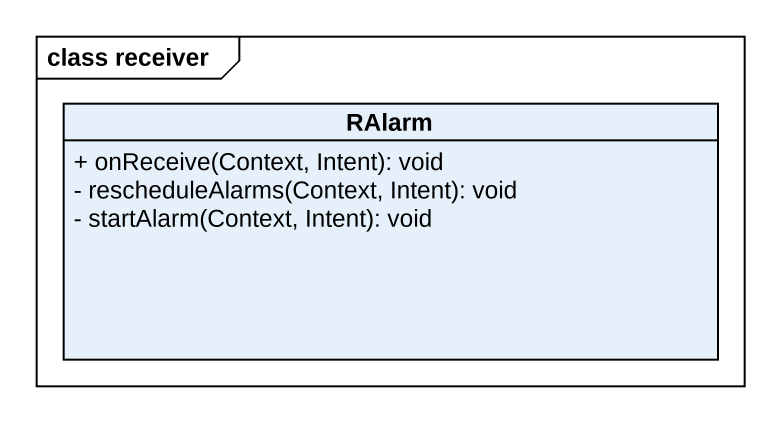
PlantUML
@startuml
mainframe class receiver
hide circle
hide empty members
skinparam classAttributeIconSize 0
class RAlarm {
  + onReceive(Context, Intent): void
  - rescheduleAlarms(Context, Intent): void
  - startAlarm(Context, Intent): void
}
@enduml
